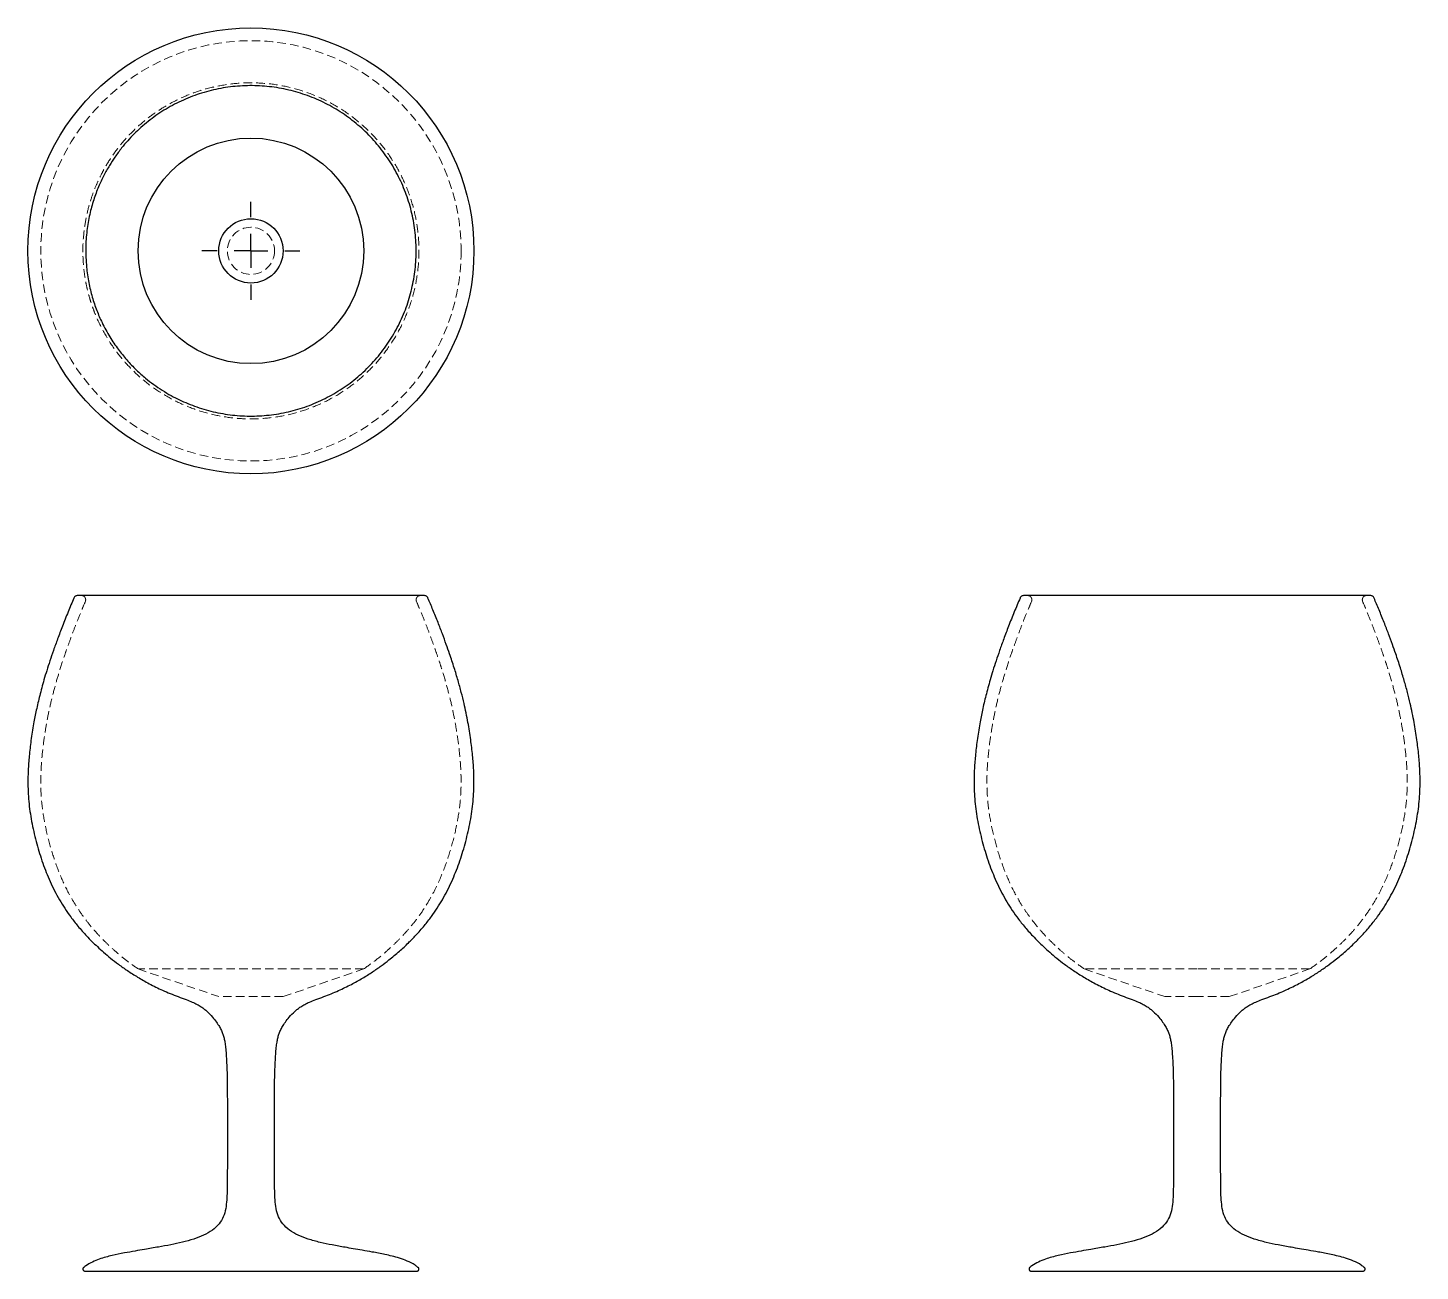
# Model space of a CAD drawing. Header units: millimetres. Extents: x 50 to 256, y 7 to 191.
import ezdxf

# ---------------------------------------------------------------- set-up
doc = ezdxf.new("R2010")
doc.units = ezdxf.units.MM
doc.linetypes.add('HIDDEN', pattern=[1.905, 1.27, -0.635])
doc.layers.add('10', color=7, linetype='Continuous')

# ---------------------------------------------------------------- blocks, each defined once
blk = doc.blocks.new('SW_CENTERMARKSYMBOL_0')
at = {"layer": '10', "color": 0}
for p, q in [((0, 5), (0, 7.26)), ((0, 0), (0, 2.5)), ((-5, 0), (-7.26, 0)), ((0, 0), (-2.5, 0)), ((0, 0), (0, -2.5)), ((0, 0), (2.5, 0)), ((5, 0), (7.26, 0)), ((0, -5), (0, -7.26))]:
    blk.add_line(p, q, dxfattribs=at)

msp = doc.modelspace()

# ---------------------------------------------------------------- linework, layer by layer
at = {"color": 7, "linetype": 'Continuous', "lineweight": 25}
for p, q in [((248.61, 107), (223, 107)), ((58.45, 7), (107.55, 7)), ((198.45, 7), (223, 7))]:
    msp.add_line(p, q, dxfattribs=at)
at = {"color": 7, "linetype": 'HIDDEN', "lineweight": 18}
for p, q in [((99.69, 51.72), (66.31, 51.72)), ((66.31, 51.72), (78.24, 47.63)), ((87.76, 47.63), (99.69, 51.72)), ((223, 51.72), (206.31, 51.72)), ((206.31, 51.72), (218.24, 47.63)), ((239.69, 51.72), (223, 51.72)), ((227.76, 47.63), (239.69, 51.72)), ((87.76, 47.63), (78.24, 47.63)), ((223, 47.63), (218.24, 47.63)), ((227.76, 47.63), (223, 47.63))]:
    msp.add_line(p, q, dxfattribs=at)
at = {"color": 7, "linetype": 'Continuous', "lineweight": 25}
for radius in [33, 16.69, 4.76]:
    msp.add_circle((83, 158), radius, dxfattribs=at)
at = {"color": 7, "linetype": 'HIDDEN', "lineweight": 18}
for radius in [31.1, 3.49]:
    msp.add_circle((83, 158), radius, dxfattribs=at)
for points, knots in [([(58.4, 161.65), (58.31, 160.87), (58.13, 159.41), (58.12, 157.33), (58.24, 155.53), (58.44, 154.02), (58.69, 152.71), (58.97, 151.55), (59.3, 150.45), (59.66, 149.39), (60.32, 147.73), (61.41, 145.53), (63.13, 142.95), (65.16, 140.59), (67.46, 138.5), (70.01, 136.72), (72.76, 135.27), (75.66, 134.17), (78.69, 133.44), (81.77, 133.1), (84.88, 133.14), (87.96, 133.57), (90.96, 134.37), (93.84, 135.55), (96.55, 137.07), (99.05, 138.92), (101.3, 141.07), (103.26, 143.48), (104.91, 146.11), (106.22, 148.93), (107.17, 151.89), (107.74, 154.94), (107.93, 158.05), (107.73, 161.15), (107.15, 164.2), (106.19, 167.16), (104.87, 169.97), (103.21, 172.6), (101.23, 175), (98.98, 177.14), (96.47, 178.98), (93.76, 180.49), (90.88, 181.65), (87.87, 182.45), (84.79, 182.87), (81.68, 182.9), (78.6, 182.54), (75.58, 181.8), (72.67, 180.69), (70.16, 179.35), (68.02, 177.89), (66.23, 176.41), (64.6, 174.78), (63.4, 173.33), (62.56, 172.17), (61.98, 171.3), (61.4, 170.33), (60.77, 169.17), (60.09, 167.72), (59.42, 165.98), (58.81, 163.93), (58.54, 162.44), (58.4, 161.65)], [0, 0, 0, 0, 0.015018, 0.028295, 0.03983, 0.049624, 0.057675, 0.065399, 0.072492, 0.079689, 0.08699, 0.106799, 0.126653, 0.146506, 0.166359, 0.186213, 0.206066, 0.225919, 0.245772, 0.265626, 0.285479, 0.305332, 0.325185, 0.345039, 0.364893, 0.384745, 0.404599, 0.424455, 0.444308, 0.464156, 0.48401, 0.503865, 0.523718, 0.543571, 0.563427, 0.583281, 0.60313, 0.622983, 0.642839, 0.662692, 0.682544, 0.702398, 0.722252, 0.742105, 0.761958, 0.781811, 0.801665, 0.821518, 0.841372, 0.861224, 0.876118, 0.891013, 0.905907, 0.920267, 0.927032, 0.933517, 0.940307, 0.948775, 0.958979, 0.970918, 0.984592, 1, 1, 1, 1]), ([(58.5, 106.11), (58.32, 105.69), (57.88, 104.64), (57.22, 103.01), (56.56, 101.28), (55.98, 99.71), (55.33, 97.87), (54.65, 95.79), (53.94, 93.35), (53.34, 90.98), (52.86, 88.66), (52.45, 86.28), (52.14, 83.86), (51.93, 81.38), (51.88, 79.05), (51.98, 76.8), (52.29, 74.26), (52.87, 71.45), (53.72, 68.41), (54.8, 65.45), (55.91, 63.12), (56.94, 61.34), (57.8, 60.01), (58.83, 58.62), (59.89, 57.35), (60.97, 56.2), (62.03, 55.16), (63.26, 54.05), (64.69, 52.87), (65.75, 52.12), (66.31, 51.72)], [0, 0, 0, 0, 0.022916, 0.057098, 0.08757, 0.115099, 0.140299, 0.184752, 0.224418, 0.267217, 0.30634, 0.342445, 0.387435, 0.428271, 0.466337, 0.503371, 0.540686, 0.59376, 0.646438, 0.698003, 0.750369, 0.774767, 0.800766, 0.829138, 0.860901, 0.883189, 0.907744, 0.935032, 0.96558, 1, 1, 1, 1]), ([(57.91, 107), (57.97, 106.99), (58.07, 106.98), (58.22, 106.93), (58.35, 106.84), (58.45, 106.72), (58.52, 106.58), (58.55, 106.42), (58.55, 106.26), (58.52, 106.16), (58.5, 106.12)], [0, 0, 0, 0, 0.124978, 0.25006, 0.375054, 0.499958, 0.625127, 0.750162, 0.875045, 1, 1, 1, 1]), ([(99.69, 51.72), (100.33, 52.18), (101.54, 53.04), (103.13, 54.39), (104.48, 55.64), (105.62, 56.81), (106.59, 57.92), (107.43, 58.96), (108.34, 60.21), (109.28, 61.68), (110.21, 63.38), (111.2, 65.5), (112.19, 68.12), (113.1, 71.3), (113.7, 74.21), (114.02, 76.8), (114.12, 79.05), (114.07, 81.38), (113.86, 83.86), (113.55, 86.25), (113.16, 88.56), (112.71, 90.76), (112.12, 93.14), (111.52, 95.2), (110.98, 96.92), (110.53, 98.26), (110.02, 99.7), (109.45, 101.27), (108.78, 103), (108.12, 104.63), (107.68, 105.69), (107.5, 106.11)], [0, 0, 0, 0, 0.039454, 0.07386, 0.10413, 0.131043, 0.15527, 0.177375, 0.197825, 0.232228, 0.264086, 0.294651, 0.348618, 0.403714, 0.459316, 0.496632, 0.533665, 0.571732, 0.612567, 0.657557, 0.69196, 0.72909, 0.769495, 0.814167, 0.836059, 0.859439, 0.884674, 0.912244, 0.942764, 0.977008, 1, 1, 1, 1]), ([(107.5, 106.12), (107.48, 106.16), (107.45, 106.26), (107.45, 106.42), (107.48, 106.58), (107.55, 106.72), (107.65, 106.84), (107.78, 106.93), (107.93, 106.98), (108.03, 106.99), (108.09, 107)], [0, 0, 0, 0, 0.124954, 0.249838, 0.374875, 0.500045, 0.624953, 0.749953, 0.875036, 1, 1, 1, 1]), ([(198.5, 106.11), (198.32, 105.69), (197.88, 104.64), (197.22, 103.01), (196.56, 101.28), (195.98, 99.71), (195.33, 97.87), (194.65, 95.79), (193.94, 93.35), (193.34, 90.98), (192.86, 88.66), (192.45, 86.28), (192.14, 83.86), (191.93, 81.38), (191.88, 79.05), (191.98, 76.8), (192.29, 74.26), (192.87, 71.45), (193.72, 68.41), (194.8, 65.45), (195.91, 63.12), (196.94, 61.34), (197.8, 60.01), (198.83, 58.62), (199.89, 57.35), (200.97, 56.2), (202.03, 55.16), (203.26, 54.05), (204.69, 52.87), (205.75, 52.12), (206.31, 51.72)], [0, 0, 0, 0, 0.022913, 0.057096, 0.087568, 0.115097, 0.140297, 0.18475, 0.224416, 0.267215, 0.306338, 0.342443, 0.387433, 0.428269, 0.466336, 0.503369, 0.540685, 0.593759, 0.646437, 0.698003, 0.750368, 0.774766, 0.800766, 0.829138, 0.860901, 0.883188, 0.907744, 0.935032, 0.96558, 1, 1, 1, 1]), ([(197.91, 107), (197.97, 106.99), (198.07, 106.98), (198.22, 106.93), (198.35, 106.84), (198.45, 106.72), (198.52, 106.58), (198.55, 106.42), (198.55, 106.26), (198.52, 106.16), (198.5, 106.12)], [0, 0, 0, 0, 0.1249777, 0.2500609, 0.3750559, 0.4999599, 0.6251284, 0.7501632, 0.8750455, 1, 1, 1, 1]), ([(239.69, 51.72), (240.33, 52.18), (241.54, 53.04), (243.13, 54.39), (244.48, 55.64), (245.62, 56.81), (246.59, 57.92), (247.43, 58.96), (248.34, 60.21), (249.28, 61.68), (250.21, 63.38), (251.2, 65.5), (252.19, 68.12), (253.1, 71.3), (253.7, 74.21), (254.02, 76.8), (254.12, 79.05), (254.07, 81.38), (253.86, 83.86), (253.55, 86.25), (253.16, 88.56), (252.71, 90.76), (252.12, 93.14), (251.52, 95.2), (250.98, 96.92), (250.53, 98.26), (250.02, 99.7), (249.45, 101.27), (248.78, 103), (248.12, 104.63), (247.68, 105.69), (247.5, 106.11)], [0, 0, 0, 0, 0.039454, 0.07386, 0.10413, 0.131043, 0.15527, 0.177376, 0.197826, 0.232228, 0.264087, 0.294652, 0.348619, 0.403714, 0.459317, 0.496633, 0.533666, 0.571733, 0.612569, 0.657558, 0.691961, 0.729091, 0.769496, 0.814168, 0.836061, 0.859441, 0.884676, 0.912245, 0.942766, 0.97701, 1, 1, 1, 1]), ([(247.5, 106.12), (247.48, 106.16), (247.45, 106.26), (247.45, 106.42), (247.48, 106.58), (247.55, 106.72), (247.65, 106.84), (247.78, 106.93), (247.93, 106.98), (248.03, 106.99), (248.09, 107)], [0, 0, 0, 0, 0.124954, 0.249835, 0.374869, 0.500036, 0.624939, 0.749933, 0.875017, 1, 1, 1, 1])]:
    msp.add_open_spline(points, degree=3, knots=knots, dxfattribs=at)
at = {"color": 7, "linetype": 'Continuous', "lineweight": 25}
for points, knots in [([(58.67, 155.6), (58.61, 156.54), (58.49, 158.34), (58.69, 160.96), (59.1, 163.35), (59.7, 165.51), (60.41, 167.44), (61.2, 169.12), (62.02, 170.58), (62.89, 171.94), (63.8, 173.16), (64.76, 174.3), (65.71, 175.31), (66.72, 176.27), (67.8, 177.17), (69.32, 178.31), (71.36, 179.57), (73.98, 180.79), (76.74, 181.7), (79.59, 182.27), (82.48, 182.5), (85.38, 182.39), (88.25, 181.94), (91.05, 181.15), (93.73, 180.04), (96.26, 178.61), (98.6, 176.9), (100.73, 174.92), (102.6, 172.7), (104.21, 170.28), (105.51, 167.69), (106.5, 164.96), (107.16, 162.13), (107.48, 159.24), (107.45, 156.34), (107.08, 153.46), (106.38, 150.64), (105.35, 147.93), (104, 145.36), (102.35, 142.97), (100.44, 140.78), (98.28, 138.84), (95.91, 137.17), (93.35, 135.79), (90.65, 134.72), (87.85, 133.98), (84.97, 133.57), (82.07, 133.51), (79.18, 133.79), (76.36, 134.41), (73.69, 135.34), (71.54, 136.36), (69.87, 137.35), (68.61, 138.22), (67.33, 139.2), (65.98, 140.41), (64.62, 141.83), (63.3, 143.47), (62.06, 145.3), (61.01, 147.23), (60.15, 149.21), (59.49, 151.19), (58.95, 153.33), (58.76, 154.83), (58.67, 155.6)], [0, 0, 0, 0, 0.018263, 0.035296, 0.051101, 0.065677, 0.079023, 0.091139, 0.102025, 0.111681, 0.122641, 0.131758, 0.140731, 0.149786, 0.158925, 0.168148, 0.186833, 0.205698, 0.224563, 0.243429, 0.262295, 0.281159, 0.300023, 0.318888, 0.337754, 0.35662, 0.375484, 0.394349, 0.413218, 0.432083, 0.450943, 0.469807, 0.488675, 0.507542, 0.526407, 0.545274, 0.56414, 0.583002, 0.601862, 0.620727, 0.639594, 0.658459, 0.677324, 0.69619, 0.715055, 0.733921, 0.752785, 0.77165, 0.790516, 0.809381, 0.827939, 0.845629, 0.855824, 0.865703, 0.875606, 0.887289, 0.901, 0.913977, 0.928364, 0.944157, 0.956929, 0.970494, 0.984851, 1, 1, 1, 1]), ([(56.81, 106.61), (56.52, 105.93), (55.93, 104.55), (55.13, 102.53), (54.41, 100.63), (53.79, 98.92), (53.26, 97.35), (52.79, 95.9), (52.28, 94.19), (51.75, 92.24), (51.24, 90.08), (50.81, 87.87), (50.45, 85.6), (50.18, 83.3), (50.02, 81.16), (49.97, 78.79), (50.12, 76.14), (50.58, 73.17), (51.28, 70.25), (52.16, 67.4), (53.26, 64.62), (54.39, 62.41), (55.45, 60.68), (56.35, 59.38), (57.43, 58), (58.74, 56.52), (60.03, 55.25), (61.23, 54.17), (62.26, 53.29), (63.44, 52.38), (64.77, 51.44), (66.28, 50.47), (68.01, 49.49), (70, 48.51), (71.44, 47.94), (72.21, 47.63)], [0, 0, 0, 0, 0.031864, 0.064706, 0.093642, 0.119581, 0.14322, 0.165076, 0.185524, 0.220161, 0.2519, 0.281316, 0.317619, 0.350784, 0.381337, 0.410147, 0.452705, 0.495883, 0.539474, 0.582328, 0.624561, 0.668218, 0.689222, 0.711805, 0.736648, 0.76464, 0.796928, 0.814784, 0.83422, 0.855463, 0.878777, 0.90447, 0.932917, 0.964573, 1, 1, 1, 1]), ([(57.39, 107), (57.33, 106.99), (57.2, 106.98), (57.03, 106.9), (56.89, 106.78), (56.83, 106.67), (56.81, 106.61)], [0, 0, 0, 0, 0.249982, 0.499958, 0.74986, 1, 1, 1, 1]), ([(108.61, 107), (108.61, 107), (107.94, 107), (105.38, 107), (103.48, 107), (99.92, 107), (98.62, 107), (95.84, 107), (94.35, 107), (89.7, 107), (86.35, 107), (81.32, 107), (79.65, 107), (76.36, 107), (74.75, 107), (71.65, 107), (70.16, 107), (67.38, 107), (66.08, 107), (62.52, 107), (60.62, 107), (58.7, 107), (58.21, 107), (57.55, 107), (57.39, 107), (57.39, 107)], [0, 0, 0, 0, 0.125, 0.125, 0.25, 0.25, 0.3125, 0.3125, 0.375, 0.375, 0.5, 0.5, 0.5625, 0.5625, 0.625, 0.625, 0.6875, 0.6875, 0.75, 0.75, 0.875, 0.875, 0.9375, 0.9375, 1, 1, 1, 1]), ([(93.79, 47.63), (94.52, 47.92), (95.9, 48.47), (97.81, 49.4), (99.48, 50.33), (100.95, 51.25), (102.25, 52.16), (103.59, 53.17), (104.94, 54.3), (106.26, 55.52), (107.49, 56.78), (108.64, 58.08), (109.68, 59.43), (110.57, 60.71), (111.61, 62.41), (112.74, 64.62), (113.84, 67.4), (114.72, 70.25), (115.42, 73.17), (115.88, 76.14), (116.03, 78.81), (115.98, 81.2), (115.81, 83.38), (115.53, 85.73), (115.12, 88.3), (114.64, 90.63), (114.13, 92.69), (113.64, 94.46), (113.07, 96.36), (112.48, 98.14), (111.89, 99.81), (111.32, 101.36), (110.66, 103.06), (109.95, 104.83), (109.44, 106.03), (109.19, 106.61)], [0, 0, 0, 0, 0.033762, 0.06409, 0.091475, 0.116318, 0.13895, 0.159649, 0.188819, 0.214552, 0.237489, 0.264756, 0.289039, 0.311168, 0.331785, 0.375442, 0.417675, 0.460529, 0.50412, 0.547298, 0.589856, 0.619203, 0.650375, 0.68428, 0.721461, 0.762418, 0.786884, 0.813064, 0.841397, 0.8726, 0.894177, 0.917733, 0.943781, 0.972956, 1, 1, 1, 1]), ([(109.2, 106.61), (109.17, 106.67), (109.11, 106.78), (108.97, 106.9), (108.8, 106.98), (108.67, 106.99), (108.61, 107)], [0, 0, 0, 0, 0.250143, 0.500044, 0.750024, 1, 1, 1, 1]), ([(196.81, 106.61), (196.52, 105.93), (195.93, 104.55), (195.13, 102.53), (194.41, 100.63), (193.79, 98.92), (193.26, 97.35), (192.79, 95.9), (192.28, 94.19), (191.75, 92.24), (191.24, 90.08), (190.81, 87.87), (190.45, 85.6), (190.18, 83.3), (190.02, 81.16), (189.97, 78.79), (190.12, 76.14), (190.58, 73.17), (191.28, 70.25), (192.16, 67.4), (193.26, 64.62), (194.39, 62.41), (195.45, 60.68), (196.35, 59.38), (197.43, 58), (198.74, 56.52), (200.03, 55.25), (201.23, 54.17), (202.26, 53.29), (203.44, 52.38), (204.77, 51.44), (206.28, 50.47), (208.01, 49.49), (210, 48.51), (211.44, 47.94), (212.21, 47.63)], [0, 0, 0, 0, 0.031862, 0.064704, 0.09364, 0.119579, 0.143218, 0.165074, 0.185522, 0.220159, 0.251898, 0.281314, 0.317617, 0.350782, 0.381336, 0.410146, 0.452704, 0.495882, 0.539473, 0.582327, 0.62456, 0.668217, 0.689221, 0.711804, 0.736647, 0.76464, 0.796927, 0.814783, 0.834219, 0.855463, 0.878776, 0.90447, 0.932917, 0.964573, 1, 1, 1, 1]), ([(197.39, 107), (197.33, 106.99), (197.2, 106.98), (197.03, 106.9), (196.89, 106.78), (196.83, 106.67), (196.8, 106.61)], [0, 0, 0, 0, 0.249983, 0.499959, 0.749861, 1, 1, 1, 1]), ([(223, 107), (219.65, 107), (216.3, 107), (210.1, 107), (207.26, 107), (203.7, 107), (202.64, 107), (200.77, 107), (199.98, 107), (198.06, 107), (197.39, 107), (197.39, 107)], [0, 0, 0, 0, 0.25, 0.25, 0.5, 0.5, 0.625, 0.625, 0.75, 0.75, 1, 1, 1, 1]), ([(233.79, 47.63), (234.52, 47.92), (235.9, 48.47), (237.81, 49.4), (239.48, 50.33), (240.95, 51.25), (242.25, 52.16), (243.59, 53.17), (244.94, 54.3), (246.26, 55.52), (247.49, 56.78), (248.64, 58.08), (249.68, 59.43), (250.57, 60.71), (251.61, 62.41), (252.74, 64.62), (253.84, 67.4), (254.72, 70.25), (255.42, 73.17), (255.88, 76.14), (256.03, 78.81), (255.98, 81.2), (255.81, 83.38), (255.53, 85.73), (255.12, 88.3), (254.64, 90.63), (254.13, 92.69), (253.64, 94.46), (253.07, 96.36), (252.48, 98.14), (251.89, 99.81), (251.32, 101.36), (250.66, 103.06), (249.95, 104.83), (249.44, 106.03), (249.19, 106.61)], [0, 0, 0, 0, 0.033762, 0.06409, 0.091475, 0.116318, 0.138951, 0.159649, 0.188819, 0.214553, 0.237489, 0.264757, 0.289039, 0.311169, 0.331786, 0.375443, 0.417676, 0.46053, 0.504121, 0.547299, 0.589857, 0.619204, 0.650376, 0.684281, 0.721462, 0.762419, 0.786885, 0.813066, 0.841399, 0.872602, 0.894178, 0.917735, 0.943782, 0.972958, 1, 1, 1, 1]), ([(249.2, 106.61), (249.17, 106.67), (249.11, 106.78), (248.97, 106.9), (248.8, 106.98), (248.67, 106.99), (248.61, 107)], [0, 0, 0, 0, 0.2501363, 0.500038, 0.7500137, 1, 1, 1, 1]), ([(72.21, 47.63), (72.61, 47.49), (73.32, 47.24), (74.27, 46.86), (75.01, 46.51), (75.6, 46.16), (76.09, 45.81), (76.67, 45.31), (77.29, 44.66), (77.88, 43.9), (78.32, 43.24), (78.64, 42.64), (78.87, 42.06), (79.03, 41.49), (79.17, 40.84), (79.26, 40.04), (79.34, 39.02), (79.42, 37.78), (79.47, 36.33), (79.5, 34.69), (79.51, 32.83), (79.51, 30.77), (79.51, 28.56), (79.51, 26.24), (79.51, 23.94), (79.51, 21.71), (79.5, 19.6), (79.46, 17.8), (79.3, 16.27), (78.97, 15.04), (78.31, 13.92), (77.28, 13), (75.99, 12.28), (74.49, 11.71), (72.86, 11.26), (71.11, 10.89), (69.25, 10.56), (67.49, 10.26), (65.8, 9.97), (64.2, 9.68), (62.75, 9.39), (61.51, 9.08), (60.53, 8.78), (59.53, 8.36), (58.75, 7.96), (58.37, 7.63), (58.27, 7.55)], [0, 0, 0, 0, 0.021888, 0.038638, 0.052105, 0.063531, 0.073654, 0.082833, 0.102956, 0.119044, 0.132204, 0.143483, 0.153759, 0.163734, 0.174051, 0.187772, 0.204852, 0.226173, 0.251068, 0.279008, 0.310287, 0.345929, 0.3845, 0.423286, 0.464569, 0.501978, 0.537396, 0.572089, 0.594335, 0.61563, 0.636875, 0.659825, 0.68517, 0.711869, 0.74179, 0.771621, 0.802987, 0.838593, 0.862778, 0.890324, 0.921949, 0.938385, 0.955794, 0.974185, 0.993697, 1, 1, 1, 1]), ([(107.72, 7.54), (107.58, 7.66), (107.1, 8.06), (106.16, 8.51), (105.01, 8.93), (103.91, 9.23), (102.86, 9.47), (101.89, 9.66), (100.76, 9.87), (99.52, 10.09), (98.18, 10.32), (96.7, 10.57), (95.06, 10.86), (93.22, 11.24), (91.54, 11.7), (90.01, 12.28), (88.72, 13), (87.69, 13.92), (87.03, 15.04), (86.7, 16.27), (86.52, 18.02), (86.49, 20.31), (86.49, 23.22), (86.49, 26), (86.49, 28.6), (86.49, 30.84), (86.49, 32.94), (86.5, 34.8), (86.53, 36.44), (86.59, 37.86), (86.66, 39.06), (86.74, 40.05), (86.84, 40.84), (86.97, 41.49), (87.13, 42.06), (87.36, 42.64), (87.68, 43.24), (88.12, 43.9), (88.71, 44.66), (89.33, 45.31), (89.91, 45.81), (90.4, 46.16), (90.99, 46.51), (91.73, 46.86), (92.68, 47.24), (93.39, 47.49), (93.79, 47.63)], [0, 0, 0, 0, 0.009454, 0.031695, 0.05252, 0.072045, 0.090257, 0.107166, 0.122837, 0.148737, 0.171632, 0.192253, 0.22549, 0.25679, 0.288126, 0.314825, 0.34017, 0.36312, 0.384366, 0.405661, 0.427907, 0.474317, 0.522582, 0.576709, 0.616208, 0.655428, 0.691531, 0.7231, 0.750806, 0.775067, 0.795828, 0.812495, 0.825947, 0.836264, 0.846239, 0.856515, 0.867794, 0.880955, 0.897043, 0.917166, 0.926345, 0.936468, 0.947894, 0.961362, 0.978112, 1, 1, 1, 1]), ([(212.21, 47.63), (212.61, 47.49), (213.32, 47.24), (214.27, 46.86), (215.01, 46.51), (215.6, 46.16), (216.09, 45.81), (216.67, 45.31), (217.29, 44.66), (217.88, 43.9), (218.32, 43.24), (218.64, 42.64), (218.87, 42.06), (219.03, 41.49), (219.17, 40.84), (219.26, 40.04), (219.34, 39.02), (219.42, 37.78), (219.47, 36.33), (219.5, 34.69), (219.51, 32.83), (219.51, 30.77), (219.51, 28.56), (219.51, 26.24), (219.51, 23.94), (219.51, 21.71), (219.5, 19.6), (219.46, 17.8), (219.3, 16.27), (218.97, 15.04), (218.31, 13.92), (217.28, 13), (215.99, 12.28), (214.49, 11.71), (212.86, 11.26), (211.11, 10.89), (209.25, 10.56), (207.49, 10.26), (205.8, 9.97), (204.2, 9.68), (202.75, 9.39), (201.51, 9.08), (200.53, 8.78), (199.53, 8.36), (198.75, 7.96), (198.37, 7.63), (198.27, 7.55)], [0, 0, 0, 0, 0.021888, 0.038638, 0.052105, 0.063531, 0.073654, 0.082833, 0.102956, 0.119043, 0.132204, 0.143483, 0.153758, 0.163733, 0.17405, 0.187771, 0.204851, 0.226172, 0.251066, 0.279007, 0.310285, 0.345928, 0.384498, 0.423284, 0.464566, 0.501976, 0.537394, 0.572086, 0.594332, 0.615627, 0.636872, 0.659822, 0.685167, 0.711865, 0.741786, 0.771617, 0.802983, 0.838588, 0.862774, 0.890319, 0.921945, 0.93838, 0.955789, 0.97418, 0.993692, 1, 1, 1, 1]), ([(247.72, 7.54), (247.58, 7.66), (247.1, 8.06), (246.16, 8.51), (245.01, 8.93), (243.91, 9.23), (242.86, 9.47), (241.89, 9.66), (240.76, 9.87), (239.52, 10.09), (238.18, 10.32), (236.7, 10.57), (235.06, 10.86), (233.22, 11.24), (231.54, 11.7), (230.01, 12.28), (228.72, 13), (227.69, 13.92), (227.03, 15.04), (226.7, 16.27), (226.52, 18.02), (226.49, 20.31), (226.49, 23.22), (226.49, 26), (226.49, 28.6), (226.49, 30.84), (226.49, 32.94), (226.5, 34.8), (226.53, 36.44), (226.59, 37.86), (226.66, 39.06), (226.74, 40.05), (226.84, 40.84), (226.97, 41.49), (227.13, 42.06), (227.36, 42.64), (227.68, 43.24), (228.12, 43.9), (228.71, 44.66), (229.33, 45.31), (229.91, 45.81), (230.4, 46.16), (230.99, 46.51), (231.73, 46.86), (232.68, 47.24), (233.39, 47.49), (233.79, 47.63)], [0, 0, 0, 0, 0.009457, 0.031698, 0.052523, 0.072048, 0.09026, 0.107169, 0.12284, 0.14874, 0.171634, 0.192256, 0.225492, 0.256792, 0.288128, 0.314827, 0.340173, 0.363122, 0.384368, 0.405663, 0.427909, 0.474319, 0.522583, 0.57671, 0.616209, 0.655429, 0.691532, 0.723101, 0.750807, 0.775068, 0.795829, 0.812496, 0.825948, 0.836264, 0.84624, 0.856516, 0.867795, 0.880955, 0.897043, 0.917166, 0.926345, 0.936468, 0.947894, 0.961362, 0.978112, 1, 1, 1, 1]), ([(58.26, 7.57), (58.23, 7.55), (58.19, 7.5), (58.14, 7.41), (58.13, 7.31), (58.15, 7.22), (58.19, 7.13), (58.26, 7.06), (58.35, 7.01), (58.42, 7), (58.45, 7)], [0, 0, 0, 0, 0.125087, 0.2501593, 0.3749918, 0.5000355, 0.6249369, 0.7500082, 0.874999, 1, 1, 1, 1]), ([(107.55, 7), (107.58, 7), (107.65, 7.01), (107.74, 7.06), (107.81, 7.13), (107.85, 7.22), (107.87, 7.31), (107.86, 7.41), (107.81, 7.5), (107.77, 7.55), (107.74, 7.57)], [0, 0, 0, 0, 0.125001, 0.249994, 0.375065, 0.499966, 0.62501, 0.749842, 0.874914, 1, 1, 1, 1]), ([(198.26, 7.57), (198.23, 7.55), (198.19, 7.5), (198.14, 7.41), (198.13, 7.31), (198.15, 7.22), (198.19, 7.13), (198.26, 7.06), (198.35, 7.01), (198.42, 7), (198.45, 7)], [0, 0, 0, 0, 0.125087, 0.250159, 0.37499, 0.500034, 0.624935, 0.750006, 0.874998, 1, 1, 1, 1]), ([(223, 7), (226.21, 7), (229.43, 7), (235.36, 7), (238.08, 7), (241.5, 7), (242.52, 7), (244.3, 7), (245.07, 7), (246.91, 7), (247.55, 7), (247.55, 7)], [0, 0, 0, 0, 0.25, 0.25, 0.5, 0.5, 0.625, 0.625, 0.75, 0.75, 1, 1, 1, 1]), ([(247.55, 7), (247.58, 7), (247.65, 7.01), (247.74, 7.06), (247.81, 7.13), (247.85, 7.22), (247.87, 7.31), (247.86, 7.41), (247.81, 7.5), (247.77, 7.55), (247.74, 7.57)], [0, 0, 0, 0, 0.125003, 0.249995, 0.375067, 0.499968, 0.62501, 0.749841, 0.874913, 1, 1, 1, 1])]:
    msp.add_open_spline(points, degree=3, knots=knots, dxfattribs=at)

# ---------------------------------------------------------------- block references
at = {"layer": '10'}
msp.add_blockref('SW_CENTERMARKSYMBOL_0', (83, 158), dxfattribs=at)

doc.saveas('drawing.dxf')
